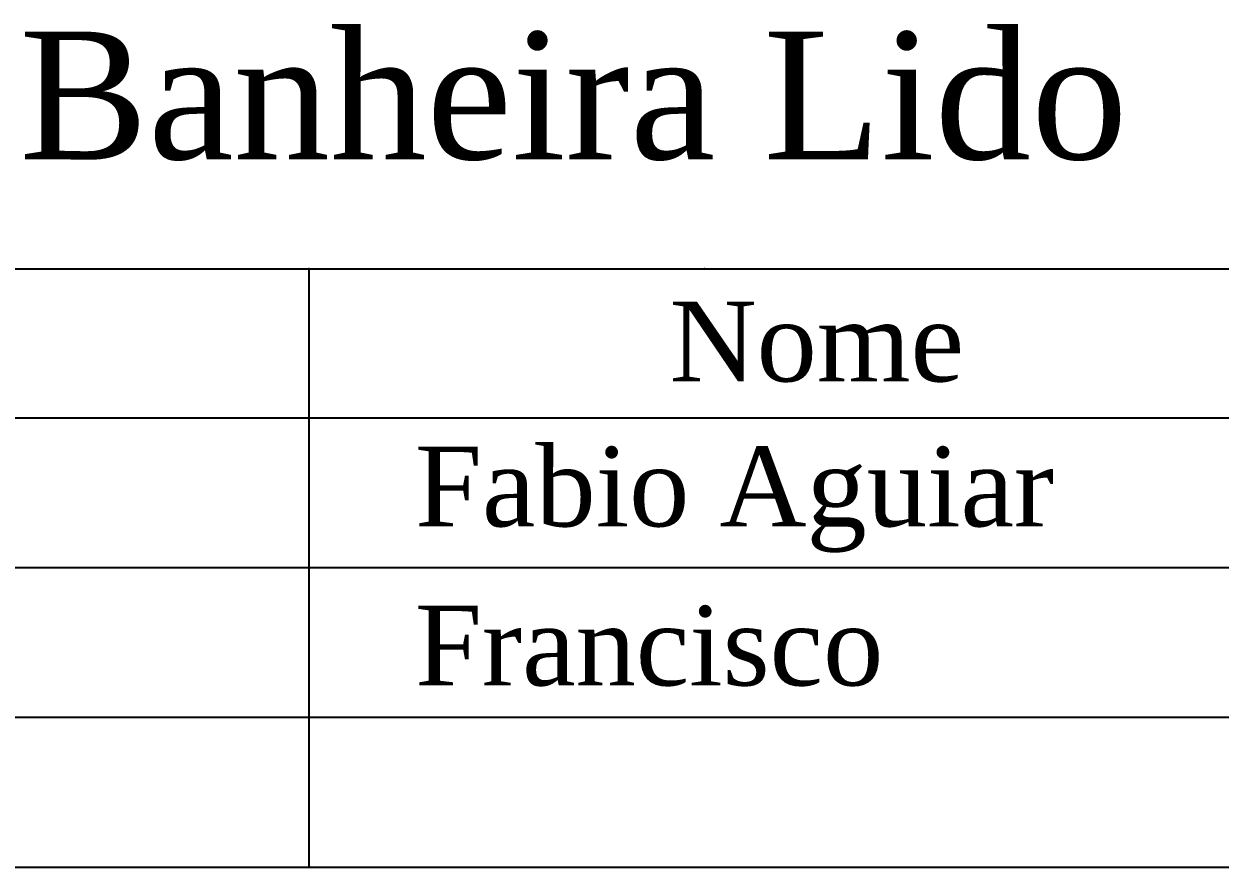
# Model space of a CAD drawing. Extents: x -15546 to -11346, y -11606 to -5666.
# Drawn here: x -14645 to -13895, y -11506 to -10978 of the extents above; entities that cross this region are included whole.
import ezdxf

# ---------------------------------------------------------------- set-up
doc = ezdxf.new("R2010")
doc.units = 0
doc.header["$LTSCALE"] = 99
doc.header["$MEASUREMENT"] = 0
doc.layers.add('FINA', color=7, linetype='CONTINUOUS')
doc.styles.add('FA', font='TIMES.TTF')

msp = doc.modelspace()

# ---------------------------------------------------------------- linework, layer by layer
at = {"layer": 'FINA'}
for p, q in [((-15190.031, -11131.418), (-11446.031, -11131.418)), ((-14465.965, -11131.418), (-14465.965, -11506.418)), ((-12509.765, -11225.168), (-15190.031, -11225.168)), ((-12509.765, -11318.918), (-15190.031, -11318.918)), ((-13161.831, -11412.668), (-15190.031, -11412.668)), ((-15190.031, -11506.418), (-11446.031, -11506.418))]:
    msp.add_line(p, q, dxfattribs=at)
for p in [(-14465.965, -11131.418), (-14218.031, -11131.418)]:
    msp.add_point(p, dxfattribs=at)

# ---------------------------------------------------------------- texts
at = {"layer": 'FINA', "style": 'FA'}
for s, height, p in [('Banheira Lido', 80, (-14647.348, -11062.782)), ('Nome', 50, (-14239.852, -11202.059)), ('Fabio Aguiar', 50, (-14399.458, -11292.911)), ('Francisco', 50, (-14399.458, -11392.6))]:
    msp.add_text(s, height=height, dxfattribs=at).set_placement(p)

doc.saveas('drawing.dxf')
